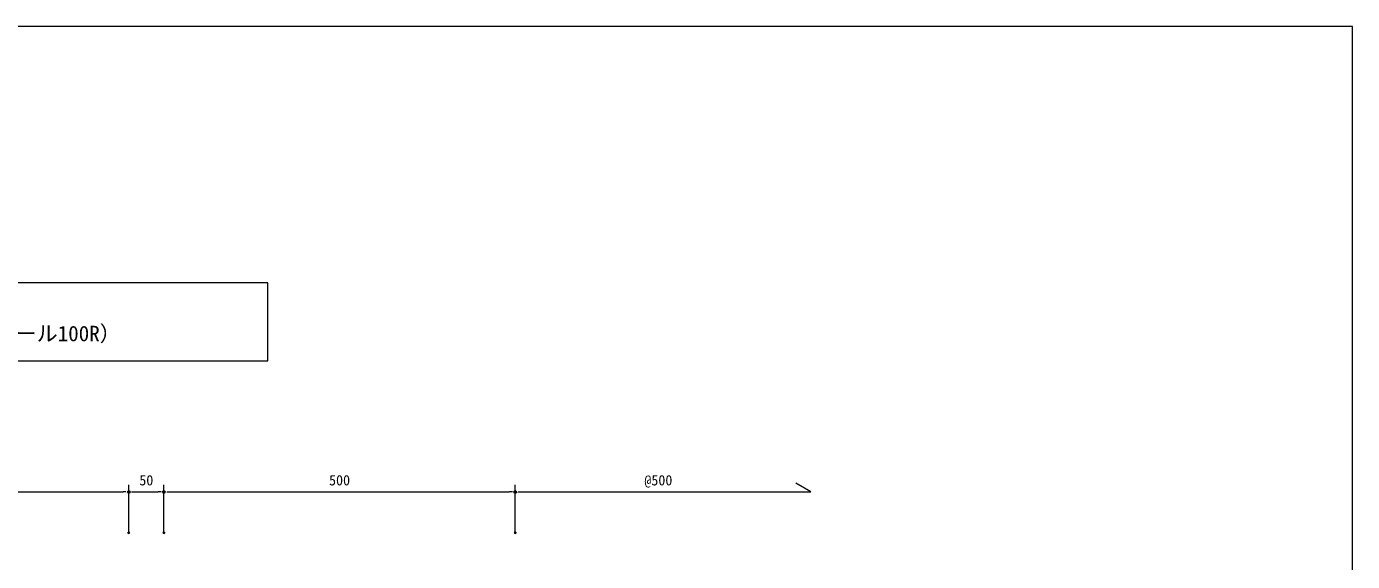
# Model space of a CAD drawing. Units: millimetres, scale not verified. Extents: x -1485 to 1485, y -1050 to 1050.
# Drawn here: x -402 to 1485, y 290 to 1050 of the extents above; entities that cross this region are included whole.
import ezdxf
from ezdxf.enums import TextEntityAlignment as Align

# ---------------------------------------------------------------- set-up
doc = ezdxf.new("R2010")
doc.units = ezdxf.units.MM
doc.header["$LTSCALE"] = 4
doc.header["$PDMODE"] = 32
doc.header["$PDSIZE"] = 2
for name, color, linetype, lineweight in [('0-0_0', 7, 'Continuous', 18), ('0-B_sunpo', 7, 'Continuous', 18), ('0-C_MOJI', 7, 'Continuous', 18)]:
    doc.layers.add(name, color=color, linetype=linetype, lineweight=lineweight)
doc.layers.add('0-2_DEFPOINTS', color=7, linetype='Continuous')
doc.styles.add('ＭＳ ゴシック', font='')
doc.styles.get('ＭＳ ゴシック').set_extended_font_data('MS Gothic')

# ---------------------------------------------------------------- blocks, each defined once
blk = doc.blocks.new('_Dot')
at = {"layer": '0-0_0'}
for p, q in [((-0.5, 0), (-1, 0)), ((0.25, 0), (-0.25, 0))]:
    blk.add_line(p, q, dxfattribs=at)
blk.add_circle((0, 0), 0.25, dxfattribs=at)
blk = doc.blocks.new('D7')
at = {"layer": '0-2_DEFPOINTS'}
for p in [(1778.654, 1438.309), (1278.654, 1380.388), (1778.654, 1380.388)]:
    blk.add_point(p, dxfattribs=at)
at = {"layer": '0-B_sunpo'}
for p, q in [((1278.654, 1380.888), (1278.654, 1448.309)), ((1286.654, 1438.309), (1770.654, 1438.309)), ((1778.654, 1380.888), (1778.654, 1448.309))]:
    blk.add_line(p, q, dxfattribs=at)
at = {"layer": '0-B_sunpo', "xscale": 8, "yscale": 8, "rotation": 180}
blk.add_blockref('_Dot', (1278.654, 1438.309), dxfattribs=at)
at = {"layer": '0-B_sunpo', "xscale": 8, "yscale": 8}
blk.add_blockref('_Dot', (1778.654, 1438.309), dxfattribs=at)
at = {"layer": '0-B_sunpo', "style": 'ＭＳ ゴシック'}
blk.add_text('500', height=14.66, dxfattribs=at).set_placement((1513.654, 1443.309), align=Align.BOTTOM_LEFT)
blk = doc.blocks.new('D8')
at = {"layer": '0-2_DEFPOINTS'}
for p in [(1228.654, 1438.309), (728.654, 1380.888), (1228.654, 1380.388)]:
    blk.add_point(p, dxfattribs=at)
at = {"layer": '0-C_MOJI'}
for p, q in [((728.654, 1395.888), (728.654, 1448.309)), ((736.654, 1438.309), (1220.654, 1438.309)), ((1228.654, 1395.388), (1228.654, 1448.309))]:
    blk.add_line(p, q, dxfattribs=at)
at = {"layer": '0-C_MOJI', "xscale": 8, "yscale": 8, "rotation": 180}
blk.add_blockref('_Dot', (728.654, 1438.309), dxfattribs=at)
at = {"layer": '0-C_MOJI', "xscale": 8, "yscale": 8}
blk.add_blockref('_Dot', (1228.654, 1438.309), dxfattribs=at)
at = {"layer": '0-C_MOJI', "style": 'ＭＳ ゴシック'}
for s, p in [('メンテナンス通路', (898.654, 1477.361)), ('500程度', (943.654, 1447.361))]:
    blk.add_text(s, height=14.66, dxfattribs=at).set_placement(p, align=Align.BOTTOM_LEFT)
blk = doc.blocks.new('D9')
at = {"layer": '0-2_DEFPOINTS'}
for p in [(1278.654, 1438.309), (1228.654, 1380.388), (1278.654, 1380.388)]:
    blk.add_point(p, dxfattribs=at)
at = {"layer": '0-B_sunpo'}
for p, q in [((1228.654, 1380.888), (1228.654, 1448.309)), ((1236.654, 1438.309), (1270.654, 1438.309)), ((1278.654, 1380.888), (1278.654, 1448.309))]:
    blk.add_line(p, q, dxfattribs=at)
at = {"layer": '0-B_sunpo', "xscale": 8, "yscale": 8, "rotation": 180}
blk.add_blockref('_Dot', (1228.654, 1438.309), dxfattribs=at)
at = {"layer": '0-B_sunpo', "xscale": 8, "yscale": 8}
blk.add_blockref('_Dot', (1278.654, 1438.309), dxfattribs=at)
at = {"layer": '0-B_sunpo', "style": 'ＭＳ ゴシック'}
blk.add_text('50', height=14.66, dxfattribs=at).set_placement((1243.654, 1443.309), align=Align.BOTTOM_LEFT)

msp = doc.modelspace()

# ---------------------------------------------------------------- linework, layer by layer
at = {"layer": '0-0_0'}
msp.add_lwpolyline([(-1485, -1050), (1485, -1050), (1485, 1050), (-1485, 1050)], close=True, dxfattribs=at)
at = {"layer": '0-B_sunpo'}
for p, q in [((714.33, 388.309), (692.68, 400.809)), ((293.654, 330.888), (293.654, 388.309)), ((301.654, 388.309), (714.33, 388.309))]:
    msp.add_line(p, q, dxfattribs=at)
at = {"layer": '0-C_MOJI'}
msp.add_lwpolyline([(-1083.697, 574.748), (-58.45, 574.748), (-58.45, 685.766), (-1083.697, 685.766)], close=True, dxfattribs=at)

# ---------------------------------------------------------------- block references
at = {"layer": '0-B_sunpo'}
for name in ['D9', 'D7']:
    msp.add_blockref(name, (-1485, -1050), dxfattribs=at)
at = {"layer": '0-B_sunpo', "xscale": 8, "yscale": 8, "rotation": 180}
msp.add_blockref('_Dot', (293.654, 388.309), dxfattribs=at)
at = {"layer": '0-C_MOJI'}
msp.add_blockref('D8', (-1485, -1050), dxfattribs=at)

# ---------------------------------------------------------------- texts
at = {"layer": '0-B_sunpo', "style": 'ＭＳ ゴシック'}
msp.add_text('@500', height=14.66, dxfattribs=at).set_placement((477.313, 393.309), align=Align.BOTTOM_LEFT)
at = {"layer": '0-C_MOJI', "style": 'ＭＳ ゴシック'}
msp.add_text('FD-U・G 納まり図（保護コンクリート / FDウォール100R）', height=21.99, dxfattribs=at).set_placement((-1061.949, 596.01), align=Align.BOTTOM_LEFT)

doc.saveas('drawing.dxf')
